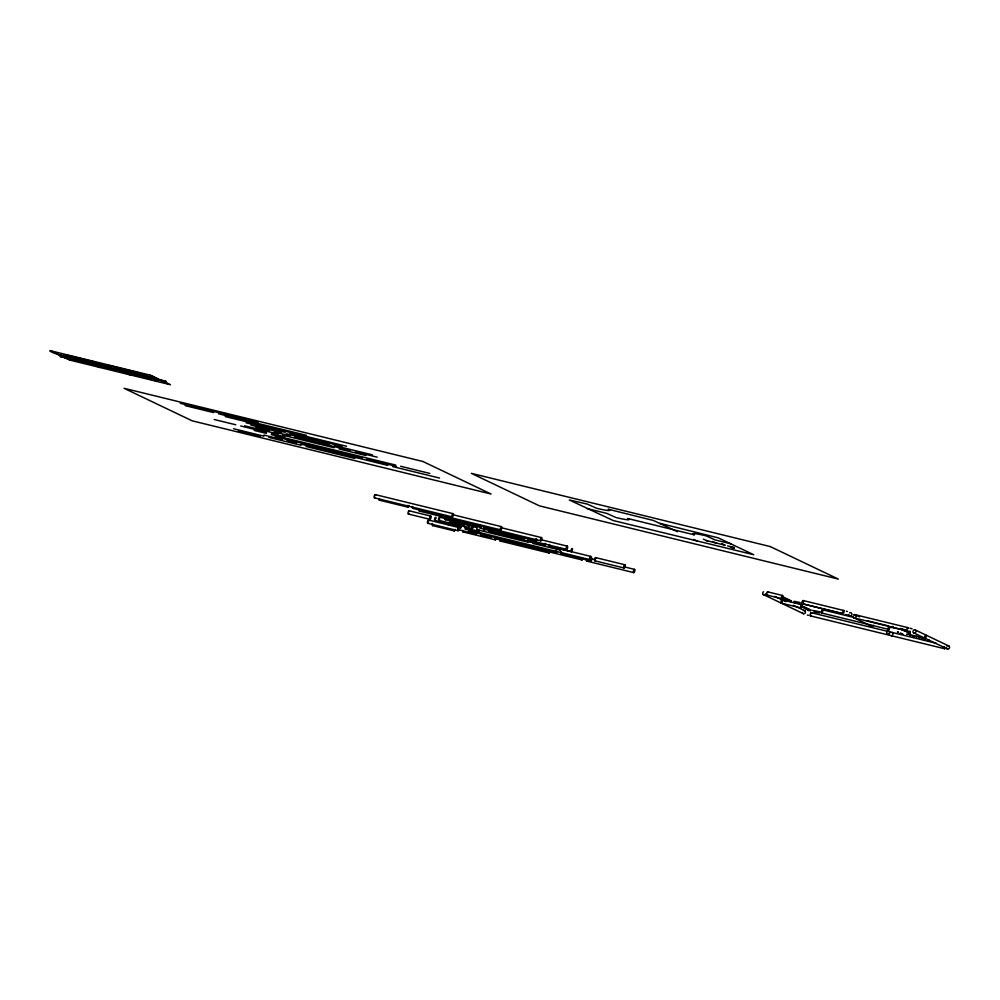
<?xml version="1.0" encoding="UTF-8"?>
<svg xmlns="http://www.w3.org/2000/svg" width="1000" height="1000" viewBox="0 0 1000 1000"><rect width="100%" height="100%" fill="white"/><g stroke="black" fill="none" stroke-linecap="round" stroke-linejoin="round"><path stroke-width="1.5" d="M809.013 610.55L801.05 606.075L809.013 610.55L809.45 609.538L808.975 610.538M801.95 606.538L801.963 606.512A1.663 0.637 -76.2 0 1 800.913 607.837A1.663 0.637 -76.2 0 1 801.213 605.275A1.663 0.637 -76.2 0 1 802.212 605.513M900.45 628.513L900.562 629.288L900.888 628.488M902.463 629.5L901.862 629.712L910.212 633.062L901.663 629.575L902.487 628.85M928.575 639.812L928.35 640.725M928.6 640.763L928.812 639.9M803.175 602.513L802.288 602.1L803.263 601.875M822.55 611.763L821.688 611.275L822.688 611.325M922.525 639.338L922.763 638.337M922.638 638.3C920.763 639.763 923.288 638.337 922.387 639.338M791.312 600.662L791.038 601.712L791.413 600.7M810.688 609.913L810.413 610.962L810.825 610M782.425 596.638C778.05 597.325 804.15 605.775 781.963 597.625M820.15 611.888L812.562 610.35M819.85 612.95L813.988 611.812M891.075 627.325L898.662 628.862M800.15 602.537L794.062 601.3M799.862 603.6L793.763 602.362M892.663 626.475L893.375 626.6M164.988 381.025L144.713 376.062L137.463 372.6M180.275 403.3L258.1 422.362M185.113 405.613L213.65 412.6M218.55 413.8L306.462 435.325M225.212 416.55L346.562 446.275M659.963 523.35L718.238 537.85L753.75 554.738L613.1 520.5L569.275 499.95L587.525 504.162L596.638 508.275A23.05 1.688 15.5 0 0 608.212 509.237L653.413 520.475L677.5 531.725M246.15 422.812L285.138 432.362M290.038 433.562L342.05 446.3M251 425.125L281.288 432.55M286.2 433.75L329.55 444.363M334.45 445.562L372.35 454.85M255.837 427.438L269.413 430.763M274.325 431.962L289.913 435.788M294.825 436.987L350.475 450.613M355.375 451.812L377.188 457.163M587.05 508.562L606.888 513.425L616.013 517.537A23.05 1.688 15.5 0 0 627.587 518.488L694.463 534.862A23.05 1.688 15.5 0 1 706.038 535.825L715.15 539.938L731.125 543.85M244.587 425.812L278.05 434M282.95 435.2L334.188 447.75M339.087 448.95L365.938 455.525M214.175 419.487L235.775 424.775M240.675 425.975L266.613 432.325M271.525 433.537L284.725 436.763M733.988 547.375L727.625 545.938M254.275 430.438L266.35 433.387M271.25 434.588L395.712 465.075M400.613 466.275L429.862 473.438M275.212 436.688L362.113 457.975M367.013 459.175L396.562 466.413M263.962 435.062L282.075 439.5M286.988 440.7L296.275 442.975M301.175 444.175L387.738 465.375M392.638 466.575L439.55 478.062M233.55 428.738L263.9 436.175M268.8 437.375L301.112 445.288M306.025 446.488L354.812 458.438M238.388 431.05L260.1 436.362M375.213 494.6L453.038 513.663M452.912 514.75L501.413 526.638A1.663 0.637 -76.2 0 1 501.488 528.975M767.688 591.85L782.55 595.5A1.663 0.637 -76.2 0 1 782.438 598.05A1.663 0.637 -76.2 0 1 781.375 597.762A1.663 0.637 -76.2 0 1 782.513 595.475M803.225 600.55L843.825 610.5M502.075 527.925L541.512 537.587A1.663 0.637 -76.2 0 1 541.487 540.15A1.663 0.637 -76.2 0 1 540.425 539.875A1.663 0.637 -76.2 0 1 541.55 537.587M853.475 615.163A1.663 1.538 -64.2 0 1 854.987 614.675L907.987 627.65M374.5 497.85L452.325 516.912M541.587 539.85L567.362 546.163A1.663 0.637 -76.2 0 1 567.263 548.725A1.663 0.637 -76.2 0 1 566.2 548.438A1.663 0.637 -76.2 0 1 567.337 546.163M802.337 603.75L842.938 613.7M379.325 500.15L407.863 507.15M412.788 508.35L500.7 529.875M766.8 595.05L781.775 598.725M802.425 603.787L843.05 613.725M419.45 511.1L540.8 540.825M782.013 599.862L801.862 604.725M822.525 609.788L855.225 617.8M867.113 620.712L887.913 625.812M852.987 616.487A1.663 1.538 -64.2 0 0 854.1 617.875L907.1 630.85M440.163 515.462A1.663 0.637 -76.2 0 0 440.275 517.325L479.35 526.912A1.663 0.637 -76.2 0 0 480.337 525.45M484.212 528.1L536.225 540.837M409.188 510.8L430.788 516.087A1.663 0.637 -76.2 0 1 430.688 518.65A1.663 0.637 -76.2 0 1 429.625 518.362A1.663 0.637 -76.2 0 1 430.763 516.087M445.213 519.675L475.5 527.087M480.4 528.288L523.763 538.913A1.663 0.637 -76.2 0 0 524.75 537.45M528.663 540.112L566.562 549.388M529.175 541.325L532.175 542.062M562.175 549.4L590.662 556.375M595.625 557.6L624.875 564.763A1.663 0.637 -76.2 0 1 624.775 567.312A1.663 0.637 -76.2 0 1 623.713 567.038A1.663 0.637 -76.2 0 1 624.85 564.75M450.05 521.987L463.625 525.312M489 531.525L544.65 545.15A1.663 0.637 -76.2 0 0 545.725 543.475M549.587 546.362L571.4 551.712M781.213 603.1L801.062 607.95M821.825 613.038L888.688 629.412M909.075 634.412L925.037 638.325A1.663 0.637 -76.2 0 0 925.85 637.537M438.8 520.35L472.262 528.55M477.125 529.738L528.362 542.288M533.3 543.5L560.15 550.075M408.387 514.038L429.988 519.325M434.888 520.525L460.825 526.875M465.737 528.075L478.938 531.312M592.188 559.012L595.212 559.75M625.475 567.163L634.55 569.388A1.663 0.637 -76.2 0 1 634.462 571.938A1.663 0.637 -76.2 0 1 633.4 571.663A1.663 0.637 -76.2 0 1 634.538 569.375M811.275 612.675L936.3 643.288M428.562 520.05L460.538 527.938M465.487 529.138L589.95 559.625M594.825 560.825L624.075 567.987M469.438 531.237L556.35 552.525M561.225 553.725L590.775 560.962M458.175 529.612L476.287 534.05A1.663 0.637 -76.2 0 0 477.062 533.25M481.175 535.237L490.45 537.513M495.412 538.725L581.975 559.925A1.663 0.637 -76.2 0 0 582.938 558.462M586.85 561.125L633.763 572.612M810.387 615.875L944.5 648.713M427.762 523.288L458.113 530.712M463.013 531.925L495.325 539.837M500.225 541.038L549.025 552.987A1.663 0.637 -76.2 0 0 550.013 551.525M432.6 525.6L454.312 530.913A1.663 0.637 -76.2 0 0 455.312 529.462M733.863 548.237L733.2 548.062M164.462 380.812L165.1 381M165.588 381.325L166.213 381.512L135.3 373.913L138.775 375.575M59.925 356.238L79.8 361.112L68.438 355.688M729.775 546.625L734.45 547.975M909.95 628.175L912.075 628.787M807.337 615.05L808.425 615.363M732.138 547.775L731.475 547.575M846.338 611.175L847.4 611.487M845.987 614.525L847.513 614.987M913.913 636.413L912.5 635.988M913.625 637.487L912.663 637.188M782.262 596.562L790.075 600.288L789.65 601.3M909.925 632.337L903.5 629.275M706.175 540.487L715.825 543L712.712 541.425M715.662 542.837L725.188 545.3L722.025 543.7M914.912 629.8L948.938 646.05M913.5 632.762L947.537 649.013M693.675 539.45L697.362 541.213M871.25 626.087L853.612 617.675A3.275 3.025 -84.5 0 0 854.625 617.987M802.913 606.425L809.525 609.6L803.05 606.487M781.825 597.575L789.513 601.25M774.762 596.388L785.713 601.613M793.4 605.288L804.875 610.775M763.25 594.513L803.462 613.725M150.025 375.213L157.413 378.75M169.088 384.325L161.7 380.788L142.762 376.15C169.275 384.188 154.012 381 141.375 375.725L162.3 380.85L170.475 384.75L69.85 360.1L65.562 358.062M148.45 376.55L143.75 374.538L147.838 376.488L158.8 379.175L150.625 375.275L50 350.625C45.938 352.1 112.375 371.65 59.175 354.775M145.325 376.112L138.062 372.65L106.825 365L110.475 366.75M133.988 372.188L137.487 373.862M136.688 374.338L140.162 376L86.225 361.875L90.75 364.038L60.5 356.6L89.362 363.612L84.85 361.45L105.8 366.575L109.725 368.462M128.912 371.85L132.8 373.713L111.875 368.587L107.987 366.725M115.062 367.55L118.75 369.325L113.675 367.125L134.588 372.25L138.875 374.3L112.487 368.65L108.6 366.788L78.7 359.462L75.2 357.8M130.238 374.8L126.737 373.125L136.2 375.45L125.35 372.7L129.238 374.562M108.2 365.425L111.862 367.175L90.875 362.038L87.188 360.275M104.2 364.812L94.138 362.425L90.237 360.575M91.237 360.812L94.738 362.488M91.475 362.1L87.788 360.337L67.05 355.25L78.412 360.675M84.275 359.925L73.812 357.362L82.788 361.413L79.1 359.65M100.35 367.488L92.95 363.95L116.275 370.575L91.562 363.525L99.35 367.238M85.988 363.062L66.95 358.488L70.45 360.163M67.75 356.788L64.05 355.012L69.138 357.212L58.775 354.588L51.388 351.05M859.513 616.812L855.487 614.888A3.275 3.025 -84.5 0 0 854.475 614.562M703.388 539.138L707.812 541.275M433.375 524.8A1.663 0.637 -76.2 0 1 432.4 525.462A1.663 0.637 -76.2 0 1 432.463 523.475M454.363 530.925A1.663 0.637 -76.2 0 1 454.012 529.475M420.1 510.5A1.663 0.637 -76.2 0 1 419.275 511.025A1.663 0.637 -76.2 0 1 419.137 509.55M375.062 497.4A1.663 0.637 -76.2 0 1 374.137 497.212A1.663 0.637 -76.2 0 1 374.8 494.85A1.663 0.637 -76.2 0 1 375.588 495.487M453.3 515.45A1.663 0.637 -76.2 0 1 452.1 516.763A1.663 0.637 -76.2 0 1 452.45 514.15A1.663 0.637 -76.2 0 1 453.425 514.55M428.525 522.487A1.663 0.637 -76.2 0 1 427.45 522.888A1.663 0.637 -76.2 0 1 428 520.388A1.663 0.637 -76.2 0 1 428.862 520.925M459.038 529.487A1.663 0.637 -76.2 0 1 457.962 530.638A1.663 0.637 -76.2 0 1 458.013 528.488M463.587 531.475A1.663 0.637 -76.2 0 1 462.85 531.825A1.663 0.637 -76.2 0 1 462.7 530.487M496.287 538.488A1.663 0.637 -76.2 0 1 495.188 539.763A1.663 0.637 -76.2 0 1 495.275 537.5M500.863 540.513A1.663 0.637 -76.2 0 1 500.062 540.938A1.663 0.637 -76.2 0 1 499.938 539.487M549.075 552.987A1.663 0.637 -76.2 0 1 548.713 551.55M458.85 529A1.663 0.637 -76.2 0 1 457.825 528.962A1.663 0.637 -76.2 0 1 458.6 526.487M476.188 534A1.663 0.637 -76.2 0 1 476 532.487M481.925 534.538A1.663 0.637 -76.2 0 1 481.037 535.15A1.663 0.637 -76.2 0 1 480.962 533.462M491.413 536.287A1.663 0.637 -76.2 0 1 490.375 537.475A1.663 0.637 -76.2 0 1 490.312 535.513M470.15 530.538A1.663 0.637 -76.2 0 1 469.263 531.138A1.663 0.637 -76.2 0 1 469.188 529.45M557.175 551.512A1.663 0.637 -76.2 0 1 556.175 552.438A1.663 0.637 -76.2 0 1 556.15 550.513M561.8 553.288A1.663 0.637 -76.2 0 1 560.962 553.438A1.663 0.637 -76.2 0 1 561.125 551.487M591.512 557.712A1.663 0.637 -76.2 0 1 591.725 559.65A1.663 0.637 -76.2 0 1 590.6 560.85A1.663 0.637 -76.2 0 1 590.763 558.513M495.962 538.288A1.663 0.637 -76.2 0 1 495.125 538.438A1.663 0.637 -76.2 0 1 495.288 536.487M582 559.925A1.663 0.637 -76.2 0 1 581.638 558.488M587.537 560.513A1.663 0.637 -76.2 0 1 586.688 561.025A1.663 0.637 -76.2 0 1 586.587 559.45M595.513 560.212A1.663 0.637 -76.2 0 1 594.5 560.312A1.663 0.637 -76.2 0 1 595.112 557.875A1.663 0.637 -76.2 0 1 595.938 558.475M449.113 524.462A1.663 0.637 -76.2 0 1 448.338 524.9A1.663 0.637 -76.2 0 1 448.175 523.538M461.488 526.712A1.663 0.637 -76.2 0 0 461.675 525.487A1.663 0.637 -76.2 0 1 460.875 526.888A1.663 0.637 -76.2 0 1 460.5 525.55M461.238 527.325A1.663 0.637 -76.2 0 1 460.438 527.875A1.663 0.637 -76.2 0 1 460.25 526.5M466.15 528.538A1.663 0.637 -76.2 0 1 465.188 528.825A1.663 0.637 -76.2 0 1 465.5 526.6A1.663 0.637 -76.2 0 0 465.588 528A1.663 0.637 -76.2 0 0 466.413 527.475M479.7 530.513A1.663 0.637 -76.2 0 1 478.787 531.237A1.663 0.637 -76.2 0 1 478.7 529.525M409.012 513.513A1.663 0.637 -76.2 0 1 408.062 513.525A1.663 0.637 -76.2 0 1 408.612 511.15A1.663 0.637 -76.2 0 1 409.487 511.475M435.562 519.913A1.663 0.637 -76.2 0 1 434.55 519.925A1.663 0.637 -76.2 0 1 435.275 517.45A1.663 0.637 -76.2 0 1 435.988 518.488M439.613 519.45A1.663 0.637 -76.2 0 1 438.5 520A1.663 0.637 -76.2 0 1 439.025 517.475A1.663 0.637 -76.2 0 1 439.913 518M473.113 527.537A1.663 0.637 -76.2 0 1 472.113 528.475A1.663 0.637 -76.2 0 1 472.088 526.538M477.688 529.388A1.663 0.637 -76.2 0 1 476.875 529.438A1.663 0.637 -76.2 0 1 477.062 527.513M529.163 541.5A1.663 0.637 -76.2 0 1 528.25 542.225A1.663 0.637 -76.2 0 1 528.162 540.513M534.15 542.487A1.663 0.637 -76.2 0 1 533.162 543.425A1.663 0.637 -76.2 0 1 533.125 541.487M561.163 548.5A1.663 0.637 -76.2 0 1 560.188 550.075A1.663 0.637 -76.2 0 1 559.862 548.525M550.4 545.462A1.663 0.637 -76.2 0 1 549.45 546.287A1.663 0.637 -76.2 0 1 549.388 544.462M572.325 550.475A1.663 0.637 -76.2 0 1 571.138 551.45A1.663 0.637 -76.2 0 1 571.65 548.8A1.663 0.637 -76.2 0 1 572.5 549.562M489.712 530.925A1.663 0.637 -76.2 0 1 488.825 531.362A1.663 0.637 -76.2 0 1 488.862 529.525M544.738 545.163A1.663 0.637 -76.2 0 1 544.425 543.5M450.675 521.462A1.663 0.637 -76.2 0 1 449.9 521.912A1.663 0.637 -76.2 0 1 449.738 520.55M464.4 524.513A1.663 0.637 -76.2 0 1 463.488 525.237A1.663 0.637 -76.2 0 1 463.387 523.525M469.387 525.5A1.663 0.637 -76.2 0 1 468.387 526.438A1.663 0.637 -76.2 0 1 468.363 524.5M484.9 529.525A1.663 0.637 -76.2 0 1 483.988 530.25A1.663 0.637 -76.2 0 1 483.888 528.55M445.887 519.062A1.663 0.637 -76.2 0 1 444.975 519.475A1.663 0.637 -76.2 0 1 445.075 517.55M476.175 526.487A1.663 0.637 -76.2 0 1 475.363 527.013A1.663 0.637 -76.2 0 1 475.213 525.538M481.175 527.487A1.663 0.637 -76.2 0 1 480.262 528.212A1.663 0.637 -76.2 0 1 480.175 526.512M523.763 538.913A1.663 0.637 -76.2 0 1 523.5 537.238M529.338 539.5A1.663 0.637 -76.2 0 1 528.5 540.013A1.663 0.637 -76.2 0 1 528.4 538.438M441.287 516.125A1.663 0.637 -76.2 0 1 440.275 517.325M479.387 526.912A1.663 0.637 -76.2 0 1 479.038 525.475M484.925 527.5A1.663 0.637 -76.2 0 1 484.113 528.025A1.663 0.637 -76.2 0 1 483.963 526.55M537.225 539.5A1.663 0.637 -76.2 0 1 536.112 540.775A1.663 0.637 -76.2 0 1 536.2 538.513M380 499.55A1.663 0.637 -76.2 0 1 379.162 500.062A1.663 0.637 -76.2 0 1 379.062 498.488M408.9 505.45A1.663 0.637 -76.2 0 1 407.9 507.15A1.663 0.637 -76.2 0 1 407.6 505.475M413.537 507.55A1.663 0.637 -76.2 0 1 412.6 508.25A1.663 0.637 -76.2 0 1 412.562 506.45M501.25 529.438A1.663 0.637 -76.2 0 1 500.325 528.812A1.663 0.637 -76.2 0 1 501.425 526.638M781.287 600.562A1.663 0.637 -76.2 0 1 782.362 600.525A1.663 0.637 -76.2 0 1 781.513 603.038A1.663 0.637 -76.2 0 1 781 601.438M854.987 614.675A1.663 1.538 -64.5 0 1 856.038 616.638A1.663 1.538 -64.5 0 1 854.1 617.875M907.712 630.475A1.663 0.637 -76.2 0 1 906.812 630.237A1.663 0.637 -76.2 0 1 907.463 627.9A1.663 0.637 -76.2 0 1 908.275 628.462M913.238 630.475A1.663 1.538 -64.5 0 1 915.75 630.4A1.663 1.538 -64.5 0 1 914.925 632.938A1.663 1.538 -64.5 0 1 912.913 631.487M947.1 646.112A1.663 1.538 -64.5 0 1 949.412 646.675A1.663 1.538 -64.5 0 1 948.275 649A1.663 1.538 -64.5 0 1 946.425 647.5M945.487 647.537A1.663 0.637 -76.2 0 1 944.425 648.662A1.663 0.637 -76.2 0 1 944.45 646.55M892.025 635.85A3.275 3.025 -84.5 0 1 891.025 635.538M891.875 632.425A3.275 3.025 -84.5 0 1 892.875 632.737M892.987 633.938A1.775 0.675 -72.8 0 1 892.763 634.663M873.512 625.25A1.663 1.538 -64.5 0 1 870.575 625.1M811.012 615.5A1.663 0.637 -76.2 0 1 810.113 615.25A1.663 0.637 -76.2 0 1 810.763 612.913A1.663 0.637 -76.2 0 1 811.575 613.475M803.462 610.588A1.663 1.538 -64.5 0 1 805.413 611.6A1.663 1.538 -64.5 0 1 804.25 613.7A1.663 1.538 -64.5 0 1 802.375 612.537M765.525 593.962A1.663 1.538 -64.5 0 1 763.075 594.362A1.663 1.538 -64.5 0 1 763.475 591.775M767.562 594.438A1.663 0.637 -76.2 0 1 766.562 594.637A1.663 0.637 -76.2 0 1 767.075 592.225A1.663 0.637 -76.2 0 1 767.975 592.525M843.925 612.525A1.663 0.637 -76.2 0 1 842.75 613.475A1.663 0.637 -76.2 0 1 843.213 610.862A1.663 0.637 -76.2 0 1 844.112 611.462M849.562 612.863A1.663 1.538 -64.5 0 1 851.762 613.575A1.663 1.538 -64.5 0 1 850.65 615.825A1.663 1.538 -64.5 0 1 848.75 614.5M803 603.35A1.663 0.637 -76.2 0 1 802.075 603.125A1.663 0.637 -76.2 0 1 802.775 600.75A1.663 0.637 -76.2 0 1 803.538 601.538M889.712 626.525A1.663 0.637 -76.2 0 1 889.287 628.925A1.663 0.637 -76.2 0 1 888.337 628.85A1.663 0.637 -76.2 0 1 888.95 626.462M822.425 612.513A1.663 0.637 -76.2 0 1 821.475 612.525A1.663 0.637 -76.2 0 1 822.025 610.163A1.663 0.637 -76.2 0 1 822.9 610.475M925.113 635.8A1.663 0.637 -76.2 0 1 925.95 635.138A1.663 0.637 -76.2 0 1 926.15 636.525M924.975 638.288A1.663 0.637 -76.2 0 1 924.8 636.775M909.625 635.7L910.675 635.725L909.65 635.638M897.463 632.062L898.487 632.112L897.463 631.987M901.888 634.2L902.925 634.163L901.888 634.15M888.525 627.788L889.562 627.762L888.538 627.75M906.787 634.35L907.825 634.312L906.787 634.3M900.25 633.4L901.275 633.375L900.263 633.362M924.625 640.25L925.3 639.725L924.625 640.25M918.95 637.975L919.975 638.013L918.95 637.925M916.087 636.613L917.125 636.613L916.1 636.562M422.938 461.5L124.05 388.288L192.15 420.812L491.05 494.012L422.938 461.5M770.25 546.562L471.35 473.35L539.462 505.875L838.35 579.087L770.25 546.562M590.638 558.95A1.663 0.637 -76.2 0 0 590.7 556.388A1.663 0.637 -76.2 0 0 589.575 558.675A1.663 0.637 -76.2 0 0 590.638 558.95M889.062 633.725A1.663 1.538 -64.5 0 0 889.013 630.887A1.663 1.538 -64.5 0 0 886.7 632.513A1.663 1.538 -64.5 0 0 889.062 633.725M909.825 633.75A1.663 0.637 -76.2 0 0 909.9 631.188A1.663 0.637 -76.2 0 0 908.763 633.462A1.663 0.637 -76.2 0 0 909.825 633.75"/></g></svg>
